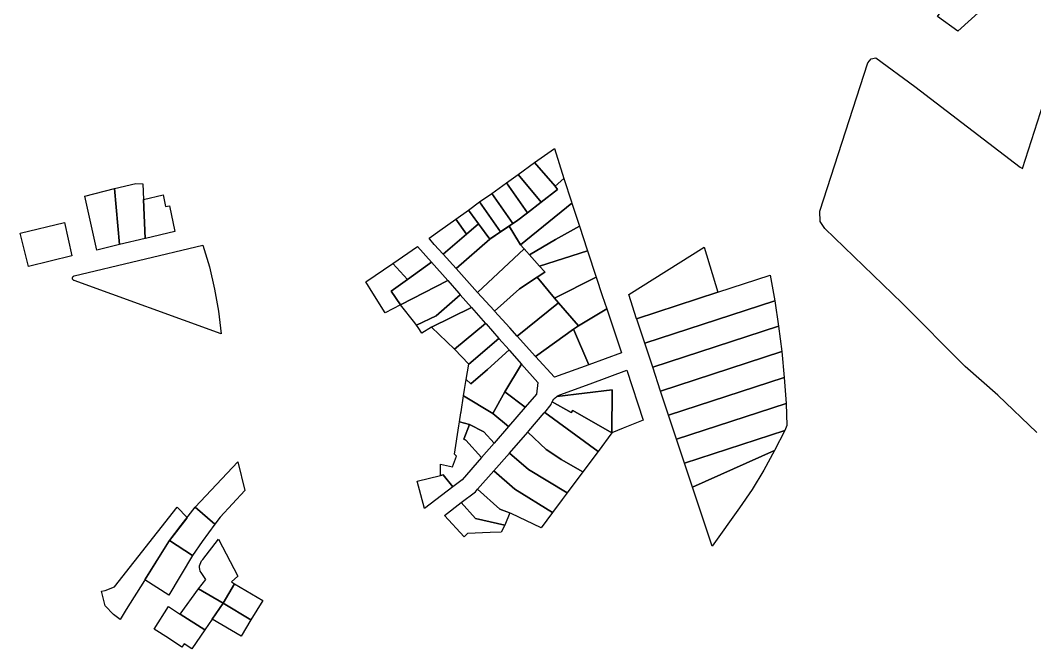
# Model space of a CAD drawing. Header units: millimetres. Extents: x 522658 to 553925, y 7796479 to 7820139.
# Drawn here: x 541138.9 to 541620.6, y 7803766.9 to 7804065.2 of the extents above; entities that cross this region are included whole.
import ezdxf

# ---------------------------------------------------------------- set-up
doc = ezdxf.new("R2010")
doc.units = ezdxf.units.MM
doc.layers.add('ZONA RESIDENCIAL 2 (ZR_2)', color=2, linetype='Continuous')

msp = doc.modelspace()

# ---------------------------------------------------------------- linework, layer by layer
at = {"layer": 'ZONA RESIDENCIAL 2 (ZR_2)'}
msp.add_lwpolyline([(541621.59, 7803869.51), (541603.07, 7803887.29), (541587.51, 7803900.94), (541557.56, 7803931), (541520.84, 7803966.45), (541518.62, 7803969.74), (541518.51, 7803974.71), (541541.37, 7804045.09), (541542.85, 7804046.89), (541545.07, 7804047.42), (541563.7, 7804033.76), (541613.65, 7803995.56), (541614.82, 7803994.92), (541651.75, 7804110.18), (541582.96, 7804154.73), (541581.06, 7804157.59), (541580.63, 7804160.98), (541592.8, 7804194.42), (541597.67, 7804206.7), (541609.21, 7804243.53), (541611.43, 7804250.3), (541614.82, 7804254.11), (541618.1, 7804256.23), (541678.95, 7804245.11)], dxfattribs=at)
for points in [[(541574.33, 7804067.1), (541592.13, 7804091.32), (541606.67, 7804080.64), (541584.11, 7804060.06), (541574.33, 7804067.1)], [(541392.92, 7803986.43), (541383.14, 7803997.69), (541392.48, 7804004.38), (541397.06, 7803990.09), (541392.92, 7803986.43)], [(541392.92, 7803986.43), (541394.06, 7803984.97), (541386.25, 7803978.92), (541375.27, 7803992.06), (541383.14, 7803997.69), (541392.92, 7803986.43)], [(541197.16, 7803987.68), (541198.21, 7803961.67), (541186.11, 7803958.78), (541183.7, 7803985.32), (541193.72, 7803987.82), (541197.16, 7803987.68)], [(541379.77, 7803973.91), (541374.57, 7803969.89), (541372.85, 7803968.75), (541362.74, 7803983.09), (541369.75, 7803988.11), (541379.77, 7803973.91)], [(541386.25, 7803978.92), (541379.77, 7803973.91), (541369.75, 7803988.11), (541375.27, 7803992.06), (541386.25, 7803978.92)], [(541397.06, 7803990.09), (541400.58, 7803979.08), (541400.81, 7803978.38), (541376.4, 7803958.67), (541370.99, 7803967.52), (541372.85, 7803968.75), (541374.57, 7803969.89), (541379.77, 7803973.91), (541386.25, 7803978.92), (541394.06, 7803984.97), (541392.92, 7803986.43), (541397.06, 7803990.09)], [(541186.11, 7803958.78), (541175.29, 7803956.19), (541169.59, 7803981.79), (541183.7, 7803985.32), (541186.11, 7803958.78)], [(541372.85, 7803968.75), (541366.98, 7803964.86), (541357.03, 7803979.01), (541362.74, 7803983.09), (541372.85, 7803968.75)], [(541212.24, 7803965.02), (541198.39, 7803961.71), (541198.21, 7803961.67), (541197.46, 7803980.13), (541206.72, 7803982.34), (541207.87, 7803976.79), (541209.71, 7803977.23), (541212.24, 7803965.02)], [(541361.78, 7803961.37), (541351.65, 7803975.16), (541357.03, 7803979.01), (541366.98, 7803964.86), (541361.95, 7803961.52), (541361.78, 7803961.37)], [(541404.4, 7803967.57), (541392.97, 7803961.15), (541380.73, 7803953.85), (541376.4, 7803958.67), (541400.81, 7803978.38), (541404.4, 7803967.57)], [(541356.46, 7803968.62), (541350.85, 7803963.68), (541345.65, 7803970.87), (541351.65, 7803975.16), (541356.46, 7803968.62)], [(541163.46, 7803953.36), (541142.78, 7803948.42), (541138.93, 7803964.17), (541159.94, 7803969.19), (541163.46, 7803953.36)], [(541350.85, 7803963.68), (541339.71, 7803954.15), (541335.49, 7803958.83), (541333.42, 7803961.35), (541333.04, 7803961.85), (541338.14, 7803965.5), (541345.65, 7803970.87), (541350.85, 7803963.68)], [(541350.85, 7803963.68), (541356.46, 7803968.62), (541361.78, 7803961.37), (541345.87, 7803947.34), (541339.71, 7803954.15), (541350.85, 7803963.68)], [(541371.76, 7803966.25), (541376.4, 7803958.67), (541378.08, 7803956.8), (541356.02, 7803936.1), (541345.87, 7803947.34), (541361.78, 7803961.37), (541366.98, 7803964.86), (541370.99, 7803967.52), (541371.76, 7803966.25)], [(541408.3, 7803955.83), (541385.49, 7803948.55), (541380.73, 7803953.85), (541392.97, 7803961.15), (541404.4, 7803967.57), (541408.14, 7803956.33), (541408.3, 7803955.83)], [(541164.46, 7803941.68), (541164.29, 7803941.75), (541164.13, 7803941.85), (541163.99, 7803941.97), (541163.87, 7803942.11), (541163.78, 7803942.28), (541163.71, 7803942.45), (541163.67, 7803942.63), (541163.67, 7803942.82), (541163.69, 7803943), (541163.74, 7803943.18), (541163.82, 7803943.35), (541163.93, 7803943.5), (541164.06, 7803943.63), (541164.22, 7803943.74), (541164.38, 7803943.83), (541164.56, 7803943.88), (541225.58, 7803958.44), (541228.71, 7803948.15), (541231.21, 7803937.68), (541233.08, 7803927.09), (541234.31, 7803916.4), (541164.46, 7803941.68)], [(541334.11, 7803950.42), (541322.74, 7803942.18), (541315.74, 7803949.86), (541327.5, 7803957.9), (541334.11, 7803950.42)], [(541375.99, 7803937.72), (541364.15, 7803927.11), (541363.84, 7803927.45), (541356.02, 7803936.1), (541378.08, 7803956.8), (541385.49, 7803948.55), (541387.74, 7803946.01), (541388.01, 7803945.7), (541384.35, 7803943.27), (541375.99, 7803937.72)], [(541384.35, 7803943.27), (541388.01, 7803945.7), (541387.74, 7803946.01), (541385.49, 7803948.55), (541408.3, 7803955.83), (541412.4, 7803943.3), (541392.62, 7803933.39), (541384.35, 7803943.27)], [(541470.15, 7803936.17), (541431.56, 7803923.55), (541427.8, 7803935.05), (541463.57, 7803957.53), (541470.15, 7803936.17)], [(541322.74, 7803942.18), (541315.05, 7803936.61), (541319.46, 7803930.16), (541312.1, 7803926.38), (541306.26, 7803935.72), (541302.91, 7803941.08), (541315.74, 7803949.86), (541322.74, 7803942.18)], [(541319.46, 7803930.16), (541315.05, 7803936.61), (541322.74, 7803942.18), (541334.11, 7803950.42), (541341.84, 7803941.68), (541319.46, 7803930.16)], [(541497.17, 7803932.13), (541435.4, 7803911.97), (541431.62, 7803923.36), (541431.56, 7803923.55), (541470.15, 7803936.17), (541495.01, 7803944.3), (541497.17, 7803932.13)], [(541347.79, 7803934.95), (541336.42, 7803924.97), (541326.97, 7803920.53), (541326.23, 7803921.62), (541319.46, 7803930.16), (541341.84, 7803941.68), (541347.17, 7803935.65), (541347.79, 7803934.95)], [(541364.15, 7803927.11), (541375.99, 7803937.72), (541384.35, 7803943.27), (541392.62, 7803933.39), (541394.48, 7803931.18), (541374.81, 7803915.31), (541371.31, 7803919.18), (541364.15, 7803927.11)], [(541403.99, 7803920.14), (541394.48, 7803931.18), (541392.62, 7803933.39), (541412.4, 7803943.3), (541415.23, 7803934.63), (541417.36, 7803928.31), (541403.99, 7803920.14)], [(541326.97, 7803920.53), (541336.42, 7803924.97), (541347.79, 7803934.95), (541353.21, 7803928.83), (541334.2, 7803919.49), (541329.56, 7803916.7), (541327.77, 7803919.34), (541326.97, 7803920.53)], [(541403.99, 7803920.14), (541401.6, 7803918.68), (541383.54, 7803905.64), (541374.81, 7803915.31), (541394.48, 7803931.18), (541403.99, 7803920.14)], [(541498.98, 7803920.1), (541439.18, 7803900.58), (541435.4, 7803911.97), (541497.17, 7803932.13), (541498.98, 7803920.1)], [(541345.1, 7803909.06), (541334.2, 7803919.49), (541353.21, 7803928.83), (541359.82, 7803921.35), (541345.1, 7803909.06)], [(541408.8, 7803901.73), (541401.6, 7803918.68), (541403.99, 7803920.14), (541417.36, 7803928.31), (541424.39, 7803907.43), (541408.8, 7803901.73)], [(541345.1, 7803909.06), (541359.82, 7803921.35), (541360.05, 7803921.09), (541366.14, 7803914.21), (541351.95, 7803901.94), (541345.1, 7803909.06)], [(541500.47, 7803907.96), (541442.96, 7803889.19), (541439.18, 7803900.58), (541498.98, 7803920.1), (541500.47, 7803907.96)], [(541408.8, 7803901.73), (541392.48, 7803895.76), (541383.54, 7803905.64), (541401.6, 7803918.68), (541408.8, 7803901.73)], [(541352.91, 7803892.62), (541350.67, 7803894.68), (541351.95, 7803901.94), (541366.14, 7803914.21), (541370.98, 7803908.73), (541360.71, 7803899.48), (541352.91, 7803892.62)], [(541376.96, 7803901.97), (541368.96, 7803888.79), (541363.26, 7803878.54), (541349.31, 7803886.98), (541349.82, 7803889.9), (541350.67, 7803894.68), (541352.91, 7803892.62), (541360.71, 7803899.48), (541370.98, 7803908.73), (541371.17, 7803908.52), (541376.96, 7803901.97)], [(541501.63, 7803895.72), (541446.73, 7803877.8), (541442.96, 7803889.19), (541500.47, 7803907.96), (541501.63, 7803895.72)], [(541378.66, 7803881.52), (541368.96, 7803888.79), (541376.96, 7803901.97), (541384.65, 7803893.28), (541384.09, 7803887.76), (541378.66, 7803881.52)], [(541419.82, 7803869.41), (541419.95, 7803889.8), (541393.72, 7803886.69), (541394.36, 7803887.09), (541395.05, 7803887.41), (541409.55, 7803892.73), (541426.87, 7803899.09), (541434.67, 7803875.46), (541425.1, 7803871.56), (541419.82, 7803869.41)], [(541502.47, 7803883.37), (541450.51, 7803866.41), (541446.73, 7803877.8), (541501.63, 7803895.72), (541502.47, 7803883.37)], [(541363.26, 7803878.54), (541370.74, 7803872.41), (541363.91, 7803864.56), (541358.97, 7803869.81), (541352.27, 7803873.37), (541347.49, 7803874.69), (541348.11, 7803878.9), (541348.19, 7803879.44), (541349.31, 7803886.98), (541363.26, 7803878.54)], [(541363.26, 7803878.54), (541368.96, 7803888.79), (541378.66, 7803881.52), (541370.74, 7803872.41), (541363.26, 7803878.54)], [(541419.82, 7803869.41), (541401.29, 7803880.08), (541400.47, 7803878.98), (541391.46, 7803884.17), (541391.8, 7803884.76), (541392.2, 7803885.32), (541392.9, 7803886.07), (541393.72, 7803886.69), (541419.95, 7803889.8), (541419.82, 7803869.41)], [(541401.29, 7803880.08), (541419.82, 7803869.41), (541413.25, 7803860.6), (541387.92, 7803879.09), (541390.97, 7803882.91), (541391.18, 7803883.55), (541391.46, 7803884.17), (541400.47, 7803878.98), (541401.29, 7803880.08)], [(541501.87, 7803870.55), (541454.29, 7803855.02), (541450.51, 7803866.41), (541502.47, 7803883.37), (541502.92, 7803872.81), (541501.87, 7803870.55)], [(541413.25, 7803860.6), (541406, 7803850.87), (541395.76, 7803856.8), (541394.07, 7803857.78), (541388.61, 7803861.43), (541379.92, 7803869.76), (541380.44, 7803870.36), (541387.7, 7803878.82), (541387.92, 7803879.09), (541413.25, 7803860.6)], [(541345.02, 7803859.27), (541347.16, 7803872.66), (541347.49, 7803874.69), (541352.27, 7803873.37), (541349.5, 7803866.34), (541350.42, 7803865.94), (541357.97, 7803857.73), (541348.72, 7803847.1), (541344.34, 7803843.76), (541339.72, 7803849.5), (541338.5, 7803849.2), (541338.45, 7803854.46), (541344.09, 7803853.19), (541345.99, 7803858.39), (541345.02, 7803859.27)], [(541349.5, 7803866.34), (541352.27, 7803873.37), (541358.97, 7803869.81), (541363.91, 7803864.56), (541357.97, 7803857.73), (541350.42, 7803865.94), (541349.5, 7803866.34)], [(541406, 7803850.87), (541398.62, 7803840.97), (541380.22, 7803851.98), (541371.27, 7803859.69), (541379.92, 7803869.76), (541388.61, 7803861.43), (541394.07, 7803857.78), (541395.76, 7803856.8), (541406, 7803850.87)], [(541497.08, 7803860.97), (541458.06, 7803843.63), (541454.29, 7803855.02), (541501.87, 7803870.55), (541497.08, 7803860.97)], [(541398.62, 7803840.97), (541396.25, 7803837.78), (541391.65, 7803831.61), (541373.67, 7803842.72), (541363.81, 7803851.32), (541371.27, 7803859.69), (541380.22, 7803851.98), (541398.62, 7803840.97)], [(541480.41, 7803833.74), (541467.35, 7803815.62), (541467.06, 7803816.49), (541458.06, 7803843.63), (541497.08, 7803860.97), (541491.92, 7803851.66), (541486.36, 7803842.57), (541480.41, 7803833.74)], [(541221.94, 7803834.07), (541242.21, 7803855.66), (541245.55, 7803841.97), (541233.79, 7803829.34), (541233.87, 7803829.34), (541231.27, 7803825.98), (541221.94, 7803834.07)], [(541330.9, 7803833.53), (541327.42, 7803846.5), (541338.5, 7803849.2), (541339.72, 7803849.5), (541344.34, 7803843.76), (541330.9, 7803833.53)], [(541371.96, 7803831.13), (541366.66, 7803833.13), (541356.04, 7803842.61), (541363.81, 7803851.32), (541373.67, 7803842.72), (541391.65, 7803831.61), (541386.22, 7803824.33), (541371.96, 7803831.13)], [(541371.34, 7803831.36), (541368.99, 7803825.56), (541355.08, 7803828.76), (541348.32, 7803836.29), (541354.98, 7803841.42), (541356.04, 7803842.61), (541366.66, 7803833.13), (541371.34, 7803831.36)], [(541218.15, 7803829.16), (541217.99, 7803828.95), (541209.73, 7803818.24), (541209.33, 7803817.6), (541198.05, 7803799.61), (541197.88, 7803799.33), (541189.26, 7803785.59), (541186.3, 7803780.86), (541183.13, 7803783.12), (541179.28, 7803787.24), (541177.45, 7803794.19), (541179.27, 7803794.59), (541183.64, 7803796.26), (541213.4, 7803834.04), (541218.15, 7803829.16)], [(541220.75, 7803811.13), (541209.73, 7803818.24), (541215.35, 7803825.53), (541221.94, 7803834.07), (541231.27, 7803825.98), (541225.3, 7803817.81), (541220.75, 7803811.13)], [(541368.99, 7803825.56), (541367.3, 7803822.28), (541361.96, 7803822.16), (541351.18, 7803821.62), (541349.72, 7803820.03), (541340.3, 7803830.11), (541348.32, 7803836.29), (541355.08, 7803828.76), (541368.99, 7803825.56)], [(541209.45, 7803792.29), (541198.05, 7803799.61), (541209.73, 7803818.24), (541220.75, 7803811.13), (541209.45, 7803792.29)], [(541242.26, 7803801.43), (541239.27, 7803798.67), (541240.67, 7803797.77), (541235.25, 7803788.49), (541223.58, 7803795.4), (541226.96, 7803799.79), (541224.76, 7803803.05), (541224.39, 7803803.81), (541224.14, 7803804.62), (541224.04, 7803805.45), (541224.08, 7803806.3), (541224.26, 7803807.12), (541224.58, 7803807.9), (541225.03, 7803808.62), (541225.59, 7803809.25), (541233.1, 7803818.88), (541242.26, 7803801.43)], [(541226.6, 7803775.9), (541214.85, 7803783.31), (541223.58, 7803795.4), (541235.25, 7803788.49), (541230.1, 7803781), (541226.6, 7803775.9)], [(541254.02, 7803789.76), (541248.45, 7803780.62), (541235.25, 7803788.49), (541240.67, 7803797.77), (541254.02, 7803789.76)], [(541220.43, 7803766.92), (541216.68, 7803769.16), (541215.66, 7803767.72), (541209.27, 7803771.89), (541202.5, 7803776.14), (541209.29, 7803786.92), (541214.48, 7803783.53), (541214.85, 7803783.31), (541226.6, 7803775.9), (541220.43, 7803766.92)], [(541248.45, 7803780.62), (541243.73, 7803772.87), (541230.1, 7803781), (541235.25, 7803788.49), (541248.45, 7803780.62)]]:
    msp.add_lwpolyline(points, close=True, dxfattribs=at)

doc.saveas('drawing.dxf')
